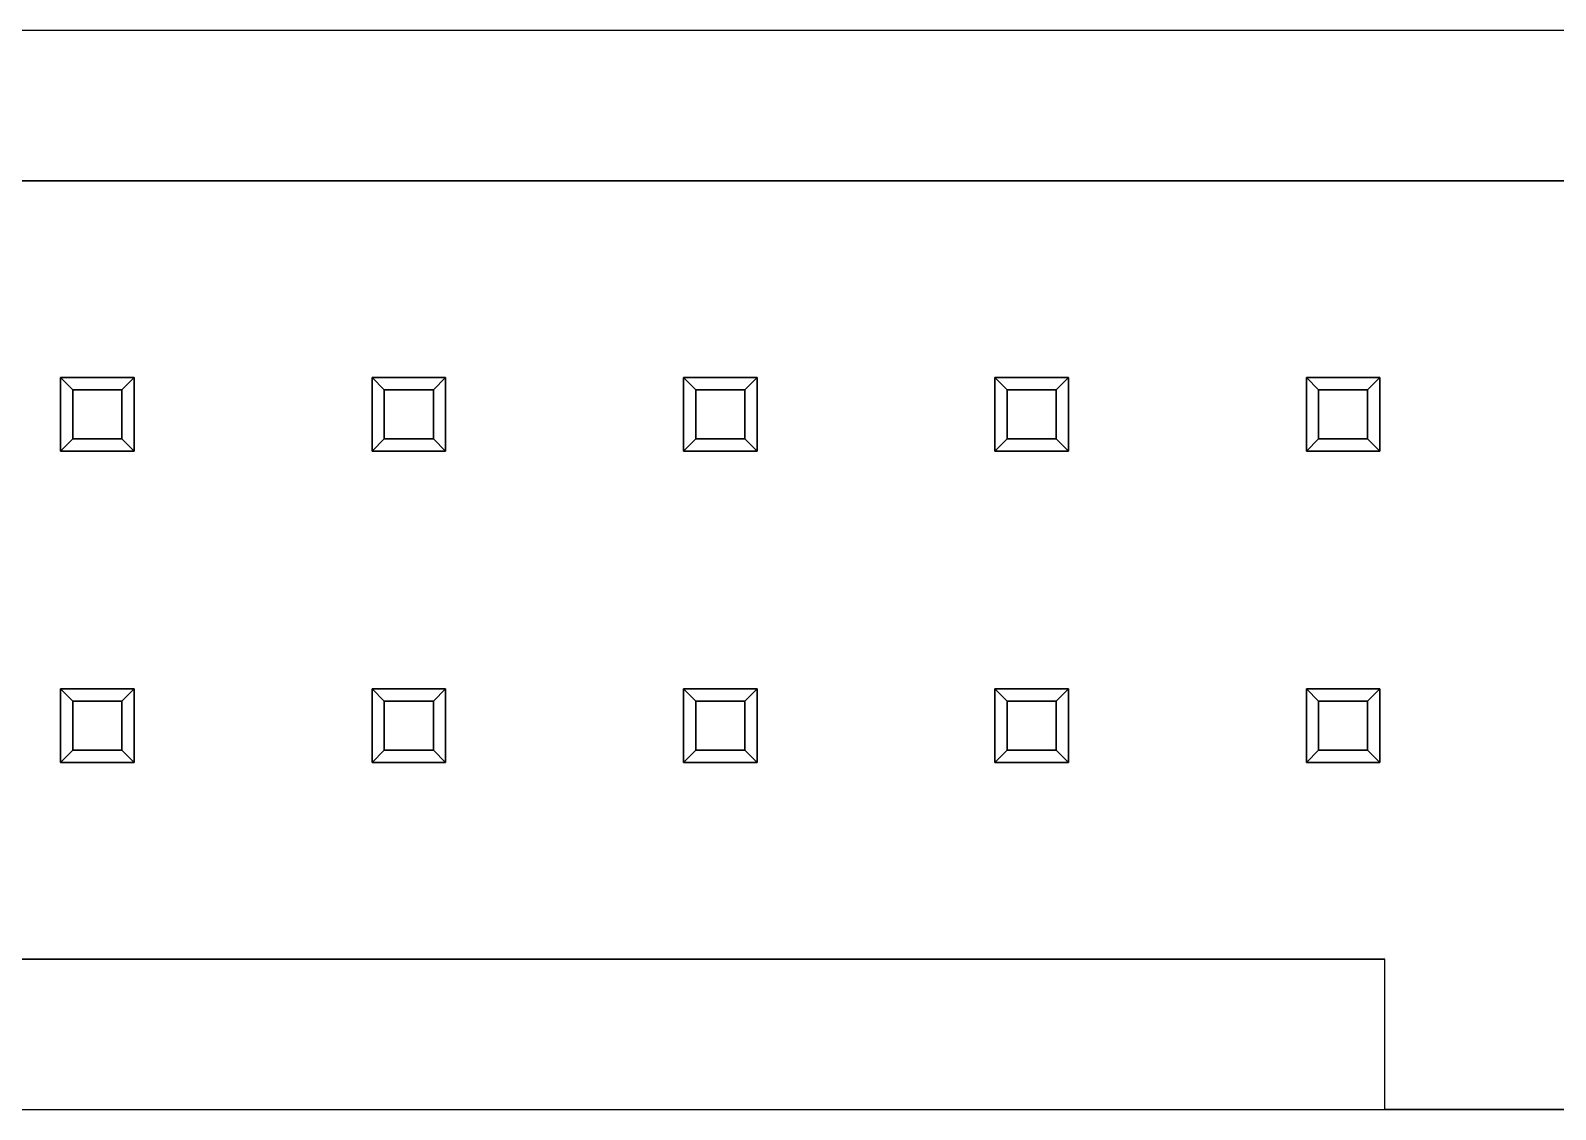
# Model space of a CAD drawing. Extents: x -5.1 to 45.7, y -3.1 to 5.7.
# Drawn here: x 7.07 to 19.51, y -3.13 to 5.67 of the extents above; entities that cross this region are included whole.
import ezdxf

# ---------------------------------------------------------------- set-up
doc = ezdxf.new("R2010")
doc.units = 0
doc.layers.get('0').update_dxf_attribs({"linetype": 'CONTINUOUS'})

# ---------------------------------------------------------------- blocks, each defined once
blk = doc.blocks.new('*U5')
at = {"color": 50, "extrusion": (0, 0.948683, -0.316228)}
for p, q in [((9.96, 0.2, -3), (9.86, 0.3, -2.7)), ((9.86, 0.3, -2.7), (10.46, 0.3, -2.7)), ((10.36, 0.2, -3), (10.46, 0.3, -2.7)), ((10.36, 0.2, -3), (9.96, 0.2, -3))]:
    blk.add_line(p, q, dxfattribs=at)
at = {"color": 50, "extrusion": (-0.948683, 0, -0.316228)}
for p, q in [((9.86, -0.3, -2.7), (9.86, 0.3, -2.7)), ((9.96, 0.2, -3), (9.86, 0.3, -2.7)), ((9.96, 0.2, -3), (9.96, -0.2, -3)), ((9.86, -0.3, -2.7), (9.96, -0.2, -3))]:
    blk.add_line(p, q, dxfattribs=at)
at = {"color": 50, "extrusion": (-1, 0, 0)}
for p, q in [((9.86, -0.3, -2.7), (9.86, 0.3, -2.7)), ((9.86, 0.3, 9.1), (9.86, -0.3, 9.1)), ((9.86, 0.3, -2.7), (9.86, 0.3, 9.1)), ((9.86, -0.3, -2.7), (9.86, -0.3, 9.1))]:
    blk.add_line(p, q, dxfattribs=at)
at = {"color": 50, "extrusion": (-0.948683, 0, 0.316228)}
for p, q in [((9.96, 0.2, 9.4), (9.86, 0.3, 9.1)), ((9.86, 0.3, 9.1), (9.86, -0.3, 9.1)), ((9.96, -0.2, 9.4), (9.96, 0.2, 9.4)), ((9.96, -0.2, 9.4), (9.86, -0.3, 9.1))]:
    blk.add_line(p, q, dxfattribs=at)
at = {"color": 50, "extrusion": (0, 0.948683, 0.316228)}
for p, q in [((10.46, 0.3, 9.1), (9.86, 0.3, 9.1)), ((9.96, 0.2, 9.4), (9.86, 0.3, 9.1)), ((10.36, 0.2, 9.4), (10.46, 0.3, 9.1)), ((9.96, 0.2, 9.4), (10.36, 0.2, 9.4))]:
    blk.add_line(p, q, dxfattribs=at)
at = {"color": 50, "extrusion": (0, 1, 0)}
for p, q in [((9.86, 0.3, -2.7), (10.46, 0.3, -2.7)), ((9.86, 0.3, -2.7), (9.86, 0.3, 9.1)), ((10.46, 0.3, 9.1), (9.86, 0.3, 9.1)), ((10.46, 0.3, -2.7), (10.46, 0.3, 9.1))]:
    blk.add_line(p, q, dxfattribs=at)
at = {"color": 50, "extrusion": (0.948683, 0, -0.316228)}
for p, q in [((10.36, 0.2, -3), (10.46, 0.3, -2.7)), ((10.46, 0.3, -2.7), (10.46, -0.3, -2.7)), ((10.36, -0.2, -3), (10.36, 0.2, -3)), ((10.36, -0.2, -3), (10.46, -0.3, -2.7))]:
    blk.add_line(p, q, dxfattribs=at)
at = {"color": 50, "extrusion": (0.948683, 0, 0.316228)}
for p, q in [((10.36, 0.2, 9.4), (10.46, 0.3, 9.1)), ((10.46, -0.3, 9.1), (10.46, 0.3, 9.1)), ((10.36, 0.2, 9.4), (10.36, -0.2, 9.4)), ((10.36, -0.2, 9.4), (10.46, -0.3, 9.1))]:
    blk.add_line(p, q, dxfattribs=at)
at = {"color": 50, "extrusion": (1, 0, 0)}
for p, q in [((10.46, 0.3, -2.7), (10.46, -0.3, -2.7)), ((10.46, 0.3, -2.7), (10.46, 0.3, 9.1)), ((10.46, -0.3, 9.1), (10.46, 0.3, 9.1)), ((10.46, -0.3, -2.7), (10.46, -0.3, 9.1))]:
    blk.add_line(p, q, dxfattribs=at)
at = {"color": 50, "extrusion": (0, 0, -1)}
for p, q in [((9.96, 0.2, -3), (9.96, -0.2, -3)), ((10.36, 0.2, -3), (9.96, 0.2, -3)), ((10.36, -0.2, -3), (10.36, 0.2, -3)), ((9.96, -0.2, -3), (10.36, -0.2, -3))]:
    blk.add_line(p, q, dxfattribs=at)
at = {"color": 50}
for p, q in [((9.96, 0.2, 9.4), (10.36, 0.2, 9.4)), ((9.96, -0.2, 9.4), (9.96, 0.2, 9.4)), ((10.36, 0.2, 9.4), (10.36, -0.2, 9.4)), ((10.36, -0.2, 9.4), (9.96, -0.2, 9.4))]:
    blk.add_line(p, q, dxfattribs=at)
at = {"color": 50, "extrusion": (0, -0.948683, -0.316228)}
for p, q in [((9.86, -0.3, -2.7), (9.96, -0.2, -3)), ((9.96, -0.2, -3), (10.36, -0.2, -3)), ((10.36, -0.2, -3), (10.46, -0.3, -2.7)), ((10.46, -0.3, -2.7), (9.86, -0.3, -2.7))]:
    blk.add_line(p, q, dxfattribs=at)
at = {"color": 50, "extrusion": (0, -0.948683, 0.316228)}
for p, q in [((9.96, -0.2, 9.4), (9.86, -0.3, 9.1)), ((10.36, -0.2, 9.4), (9.96, -0.2, 9.4)), ((10.36, -0.2, 9.4), (10.46, -0.3, 9.1)), ((9.86, -0.3, 9.1), (10.46, -0.3, 9.1))]:
    blk.add_line(p, q, dxfattribs=at)
at = {"color": 50, "extrusion": (0, -1, 0)}
for p, q in [((10.46, -0.3, -2.7), (9.86, -0.3, -2.7)), ((9.86, -0.3, 9.1), (10.46, -0.3, 9.1)), ((9.86, -0.3, -2.7), (9.86, -0.3, 9.1)), ((10.46, -0.3, -2.7), (10.46, -0.3, 9.1))]:
    blk.add_line(p, q, dxfattribs=at)
blk = doc.blocks.new('*U6')
at = {"color": 50, "extrusion": (0, 0.948683, -0.316228)}
for p, q in [((7.42, 0.2, -3), (7.32, 0.3, -2.7)), ((7.32, 0.3, -2.7), (7.92, 0.3, -2.7)), ((7.82, 0.2, -3), (7.92, 0.3, -2.7)), ((7.82, 0.2, -3), (7.42, 0.2, -3))]:
    blk.add_line(p, q, dxfattribs=at)
at = {"color": 50, "extrusion": (-0.948683, 0, -0.316228)}
for p, q in [((7.32, -0.3, -2.7), (7.32, 0.3, -2.7)), ((7.42, 0.2, -3), (7.32, 0.3, -2.7)), ((7.42, 0.2, -3), (7.42, -0.2, -3)), ((7.32, -0.3, -2.7), (7.42, -0.2, -3))]:
    blk.add_line(p, q, dxfattribs=at)
at = {"color": 50, "extrusion": (-1, 0, 0)}
for p, q in [((7.32, -0.3, -2.7), (7.32, 0.3, -2.7)), ((7.32, 0.3, 9.1), (7.32, -0.3, 9.1)), ((7.32, 0.3, -2.7), (7.32, 0.3, 9.1)), ((7.32, -0.3, -2.7), (7.32, -0.3, 9.1))]:
    blk.add_line(p, q, dxfattribs=at)
at = {"color": 50, "extrusion": (-0.948683, 0, 0.316228)}
for p, q in [((7.42, 0.2, 9.4), (7.32, 0.3, 9.1)), ((7.32, 0.3, 9.1), (7.32, -0.3, 9.1)), ((7.42, -0.2, 9.4), (7.42, 0.2, 9.4)), ((7.42, -0.2, 9.4), (7.32, -0.3, 9.1))]:
    blk.add_line(p, q, dxfattribs=at)
at = {"color": 50, "extrusion": (0, 0.948683, 0.316228)}
for p, q in [((7.92, 0.3, 9.1), (7.32, 0.3, 9.1)), ((7.42, 0.2, 9.4), (7.32, 0.3, 9.1)), ((7.82, 0.2, 9.4), (7.92, 0.3, 9.1)), ((7.42, 0.2, 9.4), (7.82, 0.2, 9.4))]:
    blk.add_line(p, q, dxfattribs=at)
at = {"color": 50, "extrusion": (0, 1, 0)}
for p, q in [((7.32, 0.3, -2.7), (7.92, 0.3, -2.7)), ((7.32, 0.3, -2.7), (7.32, 0.3, 9.1)), ((7.92, 0.3, 9.1), (7.32, 0.3, 9.1)), ((7.92, 0.3, -2.7), (7.92, 0.3, 9.1))]:
    blk.add_line(p, q, dxfattribs=at)
at = {"color": 50, "extrusion": (0.948683, 0, -0.316228)}
for p, q in [((7.82, 0.2, -3), (7.92, 0.3, -2.7)), ((7.92, 0.3, -2.7), (7.92, -0.3, -2.7)), ((7.82, -0.2, -3), (7.82, 0.2, -3)), ((7.82, -0.2, -3), (7.92, -0.3, -2.7))]:
    blk.add_line(p, q, dxfattribs=at)
at = {"color": 50, "extrusion": (0.948683, 0, 0.316228)}
for p, q in [((7.82, 0.2, 9.4), (7.92, 0.3, 9.1)), ((7.92, -0.3, 9.1), (7.92, 0.3, 9.1)), ((7.82, 0.2, 9.4), (7.82, -0.2, 9.4)), ((7.82, -0.2, 9.4), (7.92, -0.3, 9.1))]:
    blk.add_line(p, q, dxfattribs=at)
at = {"color": 50, "extrusion": (1, 0, 0)}
for p, q in [((7.92, 0.3, -2.7), (7.92, -0.3, -2.7)), ((7.92, 0.3, -2.7), (7.92, 0.3, 9.1)), ((7.92, -0.3, 9.1), (7.92, 0.3, 9.1)), ((7.92, -0.3, -2.7), (7.92, -0.3, 9.1))]:
    blk.add_line(p, q, dxfattribs=at)
at = {"color": 50, "extrusion": (0, 0, -1)}
for p, q in [((7.42, 0.2, -3), (7.42, -0.2, -3)), ((7.82, 0.2, -3), (7.42, 0.2, -3)), ((7.82, -0.2, -3), (7.82, 0.2, -3)), ((7.42, -0.2, -3), (7.82, -0.2, -3))]:
    blk.add_line(p, q, dxfattribs=at)
at = {"color": 50}
for p, q in [((7.42, 0.2, 9.4), (7.82, 0.2, 9.4)), ((7.42, -0.2, 9.4), (7.42, 0.2, 9.4)), ((7.82, 0.2, 9.4), (7.82, -0.2, 9.4)), ((7.82, -0.2, 9.4), (7.42, -0.2, 9.4))]:
    blk.add_line(p, q, dxfattribs=at)
at = {"color": 50, "extrusion": (0, -0.948683, -0.316228)}
for p, q in [((7.32, -0.3, -2.7), (7.42, -0.2, -3)), ((7.42, -0.2, -3), (7.82, -0.2, -3)), ((7.82, -0.2, -3), (7.92, -0.3, -2.7)), ((7.92, -0.3, -2.7), (7.32, -0.3, -2.7))]:
    blk.add_line(p, q, dxfattribs=at)
at = {"color": 50, "extrusion": (0, -0.948683, 0.316228)}
for p, q in [((7.42, -0.2, 9.4), (7.32, -0.3, 9.1)), ((7.82, -0.2, 9.4), (7.42, -0.2, 9.4)), ((7.82, -0.2, 9.4), (7.92, -0.3, 9.1)), ((7.32, -0.3, 9.1), (7.92, -0.3, 9.1))]:
    blk.add_line(p, q, dxfattribs=at)
at = {"color": 50, "extrusion": (0, -1, 0)}
for p, q in [((7.92, -0.3, -2.7), (7.32, -0.3, -2.7)), ((7.32, -0.3, 9.1), (7.92, -0.3, 9.1)), ((7.32, -0.3, -2.7), (7.32, -0.3, 9.1)), ((7.92, -0.3, -2.7), (7.92, -0.3, 9.1))]:
    blk.add_line(p, q, dxfattribs=at)
blk = doc.blocks.new('*U9')
at = {"color": 50, "extrusion": (0, 0.948683, -0.316228)}
for p, q in [((17.58, 0.2, -3), (17.48, 0.3, -2.7)), ((17.48, 0.3, -2.7), (18.08, 0.3, -2.7)), ((17.98, 0.2, -3), (18.08, 0.3, -2.7)), ((17.98, 0.2, -3), (17.58, 0.2, -3))]:
    blk.add_line(p, q, dxfattribs=at)
at = {"color": 50, "extrusion": (-0.948683, 0, -0.316228)}
for p, q in [((17.48, -0.3, -2.7), (17.48, 0.3, -2.7)), ((17.58, 0.2, -3), (17.48, 0.3, -2.7)), ((17.58, 0.2, -3), (17.58, -0.2, -3)), ((17.48, -0.3, -2.7), (17.58, -0.2, -3))]:
    blk.add_line(p, q, dxfattribs=at)
at = {"color": 50, "extrusion": (-1, 0, 0)}
for p, q in [((17.48, -0.3, -2.7), (17.48, 0.3, -2.7)), ((17.48, 0.3, 9.1), (17.48, -0.3, 9.1)), ((17.48, 0.3, -2.7), (17.48, 0.3, 9.1)), ((17.48, -0.3, -2.7), (17.48, -0.3, 9.1))]:
    blk.add_line(p, q, dxfattribs=at)
at = {"color": 50, "extrusion": (-0.948683, 0, 0.316228)}
for p, q in [((17.58, 0.2, 9.4), (17.48, 0.3, 9.1)), ((17.48, 0.3, 9.1), (17.48, -0.3, 9.1)), ((17.58, -0.2, 9.4), (17.58, 0.2, 9.4)), ((17.58, -0.2, 9.4), (17.48, -0.3, 9.1))]:
    blk.add_line(p, q, dxfattribs=at)
at = {"color": 50, "extrusion": (0, 0.948683, 0.316228)}
for p, q in [((18.08, 0.3, 9.1), (17.48, 0.3, 9.1)), ((17.58, 0.2, 9.4), (17.48, 0.3, 9.1)), ((17.98, 0.2, 9.4), (18.08, 0.3, 9.1)), ((17.58, 0.2, 9.4), (17.98, 0.2, 9.4))]:
    blk.add_line(p, q, dxfattribs=at)
at = {"color": 50, "extrusion": (0, 1, 0)}
for p, q in [((17.48, 0.3, -2.7), (18.08, 0.3, -2.7)), ((17.48, 0.3, -2.7), (17.48, 0.3, 9.1)), ((18.08, 0.3, 9.1), (17.48, 0.3, 9.1)), ((18.08, 0.3, -2.7), (18.08, 0.3, 9.1))]:
    blk.add_line(p, q, dxfattribs=at)
at = {"color": 50, "extrusion": (0.948683, 0, -0.316228)}
for p, q in [((17.98, 0.2, -3), (18.08, 0.3, -2.7)), ((18.08, 0.3, -2.7), (18.08, -0.3, -2.7)), ((17.98, -0.2, -3), (17.98, 0.2, -3)), ((17.98, -0.2, -3), (18.08, -0.3, -2.7))]:
    blk.add_line(p, q, dxfattribs=at)
at = {"color": 50, "extrusion": (0.948683, 0, 0.316228)}
for p, q in [((17.98, 0.2, 9.4), (18.08, 0.3, 9.1)), ((18.08, -0.3, 9.1), (18.08, 0.3, 9.1)), ((17.98, 0.2, 9.4), (17.98, -0.2, 9.4)), ((17.98, -0.2, 9.4), (18.08, -0.3, 9.1))]:
    blk.add_line(p, q, dxfattribs=at)
at = {"color": 50, "extrusion": (1, 0, 0)}
for p, q in [((18.08, 0.3, -2.7), (18.08, -0.3, -2.7)), ((18.08, 0.3, -2.7), (18.08, 0.3, 9.1)), ((18.08, -0.3, 9.1), (18.08, 0.3, 9.1)), ((18.08, -0.3, -2.7), (18.08, -0.3, 9.1))]:
    blk.add_line(p, q, dxfattribs=at)
at = {"color": 50, "extrusion": (0, 0, -1)}
for p, q in [((17.58, 0.2, -3), (17.58, -0.2, -3)), ((17.98, 0.2, -3), (17.58, 0.2, -3)), ((17.98, -0.2, -3), (17.98, 0.2, -3)), ((17.58, -0.2, -3), (17.98, -0.2, -3))]:
    blk.add_line(p, q, dxfattribs=at)
at = {"color": 50}
for p, q in [((17.58, 0.2, 9.4), (17.98, 0.2, 9.4)), ((17.58, -0.2, 9.4), (17.58, 0.2, 9.4)), ((17.98, 0.2, 9.4), (17.98, -0.2, 9.4)), ((17.98, -0.2, 9.4), (17.58, -0.2, 9.4))]:
    blk.add_line(p, q, dxfattribs=at)
at = {"color": 50, "extrusion": (0, -0.948683, -0.316228)}
for p, q in [((17.48, -0.3, -2.7), (17.58, -0.2, -3)), ((17.58, -0.2, -3), (17.98, -0.2, -3)), ((17.98, -0.2, -3), (18.08, -0.3, -2.7)), ((18.08, -0.3, -2.7), (17.48, -0.3, -2.7))]:
    blk.add_line(p, q, dxfattribs=at)
at = {"color": 50, "extrusion": (0, -0.948683, 0.316228)}
for p, q in [((17.58, -0.2, 9.4), (17.48, -0.3, 9.1)), ((17.98, -0.2, 9.4), (17.58, -0.2, 9.4)), ((17.98, -0.2, 9.4), (18.08, -0.3, 9.1)), ((17.48, -0.3, 9.1), (18.08, -0.3, 9.1))]:
    blk.add_line(p, q, dxfattribs=at)
at = {"color": 50, "extrusion": (0, -1, 0)}
for p, q in [((18.08, -0.3, -2.7), (17.48, -0.3, -2.7)), ((17.48, -0.3, 9.1), (18.08, -0.3, 9.1)), ((17.48, -0.3, -2.7), (17.48, -0.3, 9.1)), ((18.08, -0.3, -2.7), (18.08, -0.3, 9.1))]:
    blk.add_line(p, q, dxfattribs=at)
blk = doc.blocks.new('*U10')
at = {"color": 50, "extrusion": (0, 0.948683, -0.316228)}
for p, q in [((15.04, 0.2, -3), (14.94, 0.3, -2.7)), ((14.94, 0.3, -2.7), (15.54, 0.3, -2.7)), ((15.44, 0.2, -3), (15.54, 0.3, -2.7)), ((15.44, 0.2, -3), (15.04, 0.2, -3))]:
    blk.add_line(p, q, dxfattribs=at)
at = {"color": 50, "extrusion": (-0.948683, 0, -0.316228)}
for p, q in [((14.94, -0.3, -2.7), (14.94, 0.3, -2.7)), ((15.04, 0.2, -3), (14.94, 0.3, -2.7)), ((15.04, 0.2, -3), (15.04, -0.2, -3)), ((14.94, -0.3, -2.7), (15.04, -0.2, -3))]:
    blk.add_line(p, q, dxfattribs=at)
at = {"color": 50, "extrusion": (-1, 0, 0)}
for p, q in [((14.94, -0.3, -2.7), (14.94, 0.3, -2.7)), ((14.94, 0.3, 9.1), (14.94, -0.3, 9.1)), ((14.94, 0.3, -2.7), (14.94, 0.3, 9.1)), ((14.94, -0.3, -2.7), (14.94, -0.3, 9.1))]:
    blk.add_line(p, q, dxfattribs=at)
at = {"color": 50, "extrusion": (-0.948683, 0, 0.316228)}
for p, q in [((15.04, 0.2, 9.4), (14.94, 0.3, 9.1)), ((14.94, 0.3, 9.1), (14.94, -0.3, 9.1)), ((15.04, -0.2, 9.4), (15.04, 0.2, 9.4)), ((15.04, -0.2, 9.4), (14.94, -0.3, 9.1))]:
    blk.add_line(p, q, dxfattribs=at)
at = {"color": 50, "extrusion": (0, 0.948683, 0.316228)}
for p, q in [((15.54, 0.3, 9.1), (14.94, 0.3, 9.1)), ((15.04, 0.2, 9.4), (14.94, 0.3, 9.1)), ((15.44, 0.2, 9.4), (15.54, 0.3, 9.1)), ((15.04, 0.2, 9.4), (15.44, 0.2, 9.4))]:
    blk.add_line(p, q, dxfattribs=at)
at = {"color": 50, "extrusion": (0, 1, 0)}
for p, q in [((14.94, 0.3, -2.7), (15.54, 0.3, -2.7)), ((14.94, 0.3, -2.7), (14.94, 0.3, 9.1)), ((15.54, 0.3, 9.1), (14.94, 0.3, 9.1)), ((15.54, 0.3, -2.7), (15.54, 0.3, 9.1))]:
    blk.add_line(p, q, dxfattribs=at)
at = {"color": 50, "extrusion": (0.948683, 0, -0.316228)}
for p, q in [((15.44, 0.2, -3), (15.54, 0.3, -2.7)), ((15.54, 0.3, -2.7), (15.54, -0.3, -2.7)), ((15.44, -0.2, -3), (15.44, 0.2, -3)), ((15.44, -0.2, -3), (15.54, -0.3, -2.7))]:
    blk.add_line(p, q, dxfattribs=at)
at = {"color": 50, "extrusion": (0.948683, 0, 0.316228)}
for p, q in [((15.44, 0.2, 9.4), (15.54, 0.3, 9.1)), ((15.54, -0.3, 9.1), (15.54, 0.3, 9.1)), ((15.44, 0.2, 9.4), (15.44, -0.2, 9.4)), ((15.44, -0.2, 9.4), (15.54, -0.3, 9.1))]:
    blk.add_line(p, q, dxfattribs=at)
at = {"color": 50, "extrusion": (1, 0, 0)}
for p, q in [((15.54, 0.3, -2.7), (15.54, -0.3, -2.7)), ((15.54, 0.3, -2.7), (15.54, 0.3, 9.1)), ((15.54, -0.3, 9.1), (15.54, 0.3, 9.1)), ((15.54, -0.3, -2.7), (15.54, -0.3, 9.1))]:
    blk.add_line(p, q, dxfattribs=at)
at = {"color": 50, "extrusion": (0, 0, -1)}
for p, q in [((15.04, 0.2, -3), (15.04, -0.2, -3)), ((15.44, 0.2, -3), (15.04, 0.2, -3)), ((15.44, -0.2, -3), (15.44, 0.2, -3)), ((15.04, -0.2, -3), (15.44, -0.2, -3))]:
    blk.add_line(p, q, dxfattribs=at)
at = {"color": 50}
for p, q in [((15.04, 0.2, 9.4), (15.44, 0.2, 9.4)), ((15.04, -0.2, 9.4), (15.04, 0.2, 9.4)), ((15.44, 0.2, 9.4), (15.44, -0.2, 9.4)), ((15.44, -0.2, 9.4), (15.04, -0.2, 9.4))]:
    blk.add_line(p, q, dxfattribs=at)
at = {"color": 50, "extrusion": (0, -0.948683, -0.316228)}
for p, q in [((14.94, -0.3, -2.7), (15.04, -0.2, -3)), ((15.04, -0.2, -3), (15.44, -0.2, -3)), ((15.44, -0.2, -3), (15.54, -0.3, -2.7)), ((15.54, -0.3, -2.7), (14.94, -0.3, -2.7))]:
    blk.add_line(p, q, dxfattribs=at)
at = {"color": 50, "extrusion": (0, -0.948683, 0.316228)}
for p, q in [((15.04, -0.2, 9.4), (14.94, -0.3, 9.1)), ((15.44, -0.2, 9.4), (15.04, -0.2, 9.4)), ((15.44, -0.2, 9.4), (15.54, -0.3, 9.1)), ((14.94, -0.3, 9.1), (15.54, -0.3, 9.1))]:
    blk.add_line(p, q, dxfattribs=at)
at = {"color": 50, "extrusion": (0, -1, 0)}
for p, q in [((15.54, -0.3, -2.7), (14.94, -0.3, -2.7)), ((14.94, -0.3, 9.1), (15.54, -0.3, 9.1)), ((14.94, -0.3, -2.7), (14.94, -0.3, 9.1)), ((15.54, -0.3, -2.7), (15.54, -0.3, 9.1))]:
    blk.add_line(p, q, dxfattribs=at)
blk = doc.blocks.new('*U11')
at = {"color": 50, "extrusion": (0, 0.948683, -0.316228)}
for p, q in [((12.5, 0.2, -3), (12.4, 0.3, -2.7)), ((12.4, 0.3, -2.7), (13, 0.3, -2.7)), ((12.9, 0.2, -3), (13, 0.3, -2.7)), ((12.9, 0.2, -3), (12.5, 0.2, -3))]:
    blk.add_line(p, q, dxfattribs=at)
at = {"color": 50, "extrusion": (-0.948683, 0, -0.316228)}
for p, q in [((12.4, -0.3, -2.7), (12.4, 0.3, -2.7)), ((12.5, 0.2, -3), (12.4, 0.3, -2.7)), ((12.5, 0.2, -3), (12.5, -0.2, -3)), ((12.4, -0.3, -2.7), (12.5, -0.2, -3))]:
    blk.add_line(p, q, dxfattribs=at)
at = {"color": 50, "extrusion": (-1, 0, 0)}
for p, q in [((12.4, -0.3, -2.7), (12.4, 0.3, -2.7)), ((12.4, 0.3, 9.1), (12.4, -0.3, 9.1)), ((12.4, 0.3, -2.7), (12.4, 0.3, 9.1)), ((12.4, -0.3, -2.7), (12.4, -0.3, 9.1))]:
    blk.add_line(p, q, dxfattribs=at)
at = {"color": 50, "extrusion": (-0.948683, 0, 0.316228)}
for p, q in [((12.5, 0.2, 9.4), (12.4, 0.3, 9.1)), ((12.4, 0.3, 9.1), (12.4, -0.3, 9.1)), ((12.5, -0.2, 9.4), (12.5, 0.2, 9.4)), ((12.5, -0.2, 9.4), (12.4, -0.3, 9.1))]:
    blk.add_line(p, q, dxfattribs=at)
at = {"color": 50, "extrusion": (0, 0.948683, 0.316228)}
for p, q in [((13, 0.3, 9.1), (12.4, 0.3, 9.1)), ((12.5, 0.2, 9.4), (12.4, 0.3, 9.1)), ((12.9, 0.2, 9.4), (13, 0.3, 9.1)), ((12.5, 0.2, 9.4), (12.9, 0.2, 9.4))]:
    blk.add_line(p, q, dxfattribs=at)
at = {"color": 50, "extrusion": (0, 1, 0)}
for p, q in [((12.4, 0.3, -2.7), (13, 0.3, -2.7)), ((12.4, 0.3, -2.7), (12.4, 0.3, 9.1)), ((13, 0.3, 9.1), (12.4, 0.3, 9.1)), ((13, 0.3, -2.7), (13, 0.3, 9.1))]:
    blk.add_line(p, q, dxfattribs=at)
at = {"color": 50, "extrusion": (0.948683, 0, -0.316228)}
for p, q in [((12.9, 0.2, -3), (13, 0.3, -2.7)), ((13, 0.3, -2.7), (13, -0.3, -2.7)), ((12.9, -0.2, -3), (12.9, 0.2, -3)), ((12.9, -0.2, -3), (13, -0.3, -2.7))]:
    blk.add_line(p, q, dxfattribs=at)
at = {"color": 50, "extrusion": (0.948683, 0, 0.316228)}
for p, q in [((12.9, 0.2, 9.4), (13, 0.3, 9.1)), ((13, -0.3, 9.1), (13, 0.3, 9.1)), ((12.9, 0.2, 9.4), (12.9, -0.2, 9.4)), ((12.9, -0.2, 9.4), (13, -0.3, 9.1))]:
    blk.add_line(p, q, dxfattribs=at)
at = {"color": 50, "extrusion": (1, 0, 0)}
for p, q in [((13, 0.3, -2.7), (13, -0.3, -2.7)), ((13, 0.3, -2.7), (13, 0.3, 9.1)), ((13, -0.3, 9.1), (13, 0.3, 9.1)), ((13, -0.3, -2.7), (13, -0.3, 9.1))]:
    blk.add_line(p, q, dxfattribs=at)
at = {"color": 50, "extrusion": (0, 0, -1)}
for p, q in [((12.5, 0.2, -3), (12.5, -0.2, -3)), ((12.9, 0.2, -3), (12.5, 0.2, -3)), ((12.9, -0.2, -3), (12.9, 0.2, -3)), ((12.5, -0.2, -3), (12.9, -0.2, -3))]:
    blk.add_line(p, q, dxfattribs=at)
at = {"color": 50}
for p, q in [((12.5, 0.2, 9.4), (12.9, 0.2, 9.4)), ((12.5, -0.2, 9.4), (12.5, 0.2, 9.4)), ((12.9, 0.2, 9.4), (12.9, -0.2, 9.4)), ((12.9, -0.2, 9.4), (12.5, -0.2, 9.4))]:
    blk.add_line(p, q, dxfattribs=at)
at = {"color": 50, "extrusion": (0, -0.948683, -0.316228)}
for p, q in [((12.4, -0.3, -2.7), (12.5, -0.2, -3)), ((12.5, -0.2, -3), (12.9, -0.2, -3)), ((12.9, -0.2, -3), (13, -0.3, -2.7)), ((13, -0.3, -2.7), (12.4, -0.3, -2.7))]:
    blk.add_line(p, q, dxfattribs=at)
at = {"color": 50, "extrusion": (0, -0.948683, 0.316228)}
for p, q in [((12.5, -0.2, 9.4), (12.4, -0.3, 9.1)), ((12.9, -0.2, 9.4), (12.5, -0.2, 9.4)), ((12.9, -0.2, 9.4), (13, -0.3, 9.1)), ((12.4, -0.3, 9.1), (13, -0.3, 9.1))]:
    blk.add_line(p, q, dxfattribs=at)
at = {"color": 50, "extrusion": (0, -1, 0)}
for p, q in [((13, -0.3, -2.7), (12.4, -0.3, -2.7)), ((12.4, -0.3, 9.1), (13, -0.3, 9.1)), ((12.4, -0.3, -2.7), (12.4, -0.3, 9.1)), ((13, -0.3, -2.7), (13, -0.3, 9.1))]:
    blk.add_line(p, q, dxfattribs=at)
blk = doc.blocks.new('*U26')
at = {"color": 50, "extrusion": (0, 0.948683, -0.316228)}
for p, q in [((12.5, 2.74, -3), (12.4, 2.84, -2.7)), ((12.4, 2.84, -2.7), (13, 2.84, -2.7)), ((12.9, 2.74, -3), (12.5, 2.74, -3)), ((12.9, 2.74, -3), (13, 2.84, -2.7))]:
    blk.add_line(p, q, dxfattribs=at)
at = {"color": 50, "extrusion": (-0.948683, 0, -0.316228)}
for p, q in [((12.4, 2.24, -2.7), (12.4, 2.84, -2.7)), ((12.5, 2.74, -3), (12.4, 2.84, -2.7)), ((12.5, 2.74, -3), (12.5, 2.34, -3)), ((12.4, 2.24, -2.7), (12.5, 2.34, -3))]:
    blk.add_line(p, q, dxfattribs=at)
at = {"color": 50, "extrusion": (-1, 0, 0)}
for p, q in [((12.4, 2.24, -2.7), (12.4, 2.84, -2.7)), ((12.4, 2.84, 9.1), (12.4, 2.24, 9.1)), ((12.4, 2.84, -2.7), (12.4, 2.84, 9.1)), ((12.4, 2.24, -2.7), (12.4, 2.24, 9.1))]:
    blk.add_line(p, q, dxfattribs=at)
at = {"color": 50, "extrusion": (-0.948683, 0, 0.316228)}
for p, q in [((12.5, 2.74, 9.4), (12.4, 2.84, 9.1)), ((12.4, 2.84, 9.1), (12.4, 2.24, 9.1)), ((12.5, 2.34, 9.4), (12.5, 2.74, 9.4)), ((12.5, 2.34, 9.4), (12.4, 2.24, 9.1))]:
    blk.add_line(p, q, dxfattribs=at)
at = {"color": 50, "extrusion": (0, 0.948683, 0.316228)}
for p, q in [((13, 2.84, 9.1), (12.4, 2.84, 9.1)), ((12.5, 2.74, 9.4), (12.4, 2.84, 9.1)), ((12.5, 2.74, 9.4), (12.9, 2.74, 9.4)), ((12.9, 2.74, 9.4), (13, 2.84, 9.1))]:
    blk.add_line(p, q, dxfattribs=at)
at = {"color": 50, "extrusion": (0, 1, 0)}
for p, q in [((12.4, 2.84, -2.7), (13, 2.84, -2.7)), ((12.4, 2.84, -2.7), (12.4, 2.84, 9.1)), ((13, 2.84, 9.1), (12.4, 2.84, 9.1)), ((13, 2.84, -2.7), (13, 2.84, 9.1))]:
    blk.add_line(p, q, dxfattribs=at)
at = {"color": 50, "extrusion": (0, 0, -1)}
for p, q in [((12.5, 2.74, -3), (12.5, 2.34, -3)), ((12.9, 2.74, -3), (12.5, 2.74, -3)), ((12.9, 2.34, -3), (12.9, 2.74, -3)), ((12.5, 2.34, -3), (12.9, 2.34, -3))]:
    blk.add_line(p, q, dxfattribs=at)
at = {"color": 50}
for p, q in [((12.5, 2.74, 9.4), (12.9, 2.74, 9.4)), ((12.5, 2.34, 9.4), (12.5, 2.74, 9.4)), ((12.9, 2.74, 9.4), (12.9, 2.34, 9.4)), ((12.9, 2.34, 9.4), (12.5, 2.34, 9.4))]:
    blk.add_line(p, q, dxfattribs=at)
at = {"color": 50, "extrusion": (0.948683, 0, -0.316228)}
for p, q in [((12.9, 2.74, -3), (13, 2.84, -2.7)), ((12.9, 2.34, -3), (12.9, 2.74, -3)), ((13, 2.84, -2.7), (13, 2.24, -2.7)), ((12.9, 2.34, -3), (13, 2.24, -2.7))]:
    blk.add_line(p, q, dxfattribs=at)
at = {"color": 50, "extrusion": (0.948683, 0, 0.316228)}
for p, q in [((12.9, 2.74, 9.4), (13, 2.84, 9.1)), ((12.9, 2.74, 9.4), (12.9, 2.34, 9.4)), ((13, 2.24, 9.1), (13, 2.84, 9.1)), ((12.9, 2.34, 9.4), (13, 2.24, 9.1))]:
    blk.add_line(p, q, dxfattribs=at)
at = {"color": 50, "extrusion": (1, 0, 0)}
for p, q in [((13, 2.84, -2.7), (13, 2.24, -2.7)), ((13, 2.84, -2.7), (13, 2.84, 9.1)), ((13, 2.24, 9.1), (13, 2.84, 9.1)), ((13, 2.24, -2.7), (13, 2.24, 9.1))]:
    blk.add_line(p, q, dxfattribs=at)
at = {"color": 50, "extrusion": (0, -0.948683, -0.316228)}
for p, q in [((12.4, 2.24, -2.7), (12.5, 2.34, -3)), ((13, 2.24, -2.7), (12.4, 2.24, -2.7)), ((12.5, 2.34, -3), (12.9, 2.34, -3)), ((12.9, 2.34, -3), (13, 2.24, -2.7))]:
    blk.add_line(p, q, dxfattribs=at)
at = {"color": 50, "extrusion": (0, -0.948683, 0.316228)}
for p, q in [((12.5, 2.34, 9.4), (12.4, 2.24, 9.1)), ((12.4, 2.24, 9.1), (13, 2.24, 9.1)), ((12.9, 2.34, 9.4), (12.5, 2.34, 9.4)), ((12.9, 2.34, 9.4), (13, 2.24, 9.1))]:
    blk.add_line(p, q, dxfattribs=at)
at = {"color": 50, "extrusion": (0, -1, 0)}
for p, q in [((13, 2.24, -2.7), (12.4, 2.24, -2.7)), ((12.4, 2.24, 9.1), (13, 2.24, 9.1)), ((12.4, 2.24, -2.7), (12.4, 2.24, 9.1)), ((13, 2.24, -2.7), (13, 2.24, 9.1))]:
    blk.add_line(p, q, dxfattribs=at)
blk = doc.blocks.new('*U27')
at = {"color": 50, "extrusion": (0, 0.948683, -0.316228)}
for p, q in [((15.04, 2.74, -3), (14.94, 2.84, -2.7)), ((14.94, 2.84, -2.7), (15.54, 2.84, -2.7)), ((15.44, 2.74, -3), (15.04, 2.74, -3)), ((15.44, 2.74, -3), (15.54, 2.84, -2.7))]:
    blk.add_line(p, q, dxfattribs=at)
at = {"color": 50, "extrusion": (-0.948683, 0, -0.316228)}
for p, q in [((14.94, 2.24, -2.7), (14.94, 2.84, -2.7)), ((15.04, 2.74, -3), (14.94, 2.84, -2.7)), ((15.04, 2.74, -3), (15.04, 2.34, -3)), ((14.94, 2.24, -2.7), (15.04, 2.34, -3))]:
    blk.add_line(p, q, dxfattribs=at)
at = {"color": 50, "extrusion": (-1, 0, 0)}
for p, q in [((14.94, 2.24, -2.7), (14.94, 2.84, -2.7)), ((14.94, 2.84, 9.1), (14.94, 2.24, 9.1)), ((14.94, 2.84, -2.7), (14.94, 2.84, 9.1)), ((14.94, 2.24, -2.7), (14.94, 2.24, 9.1))]:
    blk.add_line(p, q, dxfattribs=at)
at = {"color": 50, "extrusion": (-0.948683, 0, 0.316228)}
for p, q in [((15.04, 2.74, 9.4), (14.94, 2.84, 9.1)), ((14.94, 2.84, 9.1), (14.94, 2.24, 9.1)), ((15.04, 2.34, 9.4), (15.04, 2.74, 9.4)), ((15.04, 2.34, 9.4), (14.94, 2.24, 9.1))]:
    blk.add_line(p, q, dxfattribs=at)
at = {"color": 50, "extrusion": (0, 0.948683, 0.316228)}
for p, q in [((15.54, 2.84, 9.1), (14.94, 2.84, 9.1)), ((15.04, 2.74, 9.4), (14.94, 2.84, 9.1)), ((15.04, 2.74, 9.4), (15.44, 2.74, 9.4)), ((15.44, 2.74, 9.4), (15.54, 2.84, 9.1))]:
    blk.add_line(p, q, dxfattribs=at)
at = {"color": 50, "extrusion": (0, 1, 0)}
for p, q in [((14.94, 2.84, -2.7), (15.54, 2.84, -2.7)), ((14.94, 2.84, -2.7), (14.94, 2.84, 9.1)), ((15.54, 2.84, 9.1), (14.94, 2.84, 9.1)), ((15.54, 2.84, -2.7), (15.54, 2.84, 9.1))]:
    blk.add_line(p, q, dxfattribs=at)
at = {"color": 50, "extrusion": (0, 0, -1)}
for p, q in [((15.04, 2.74, -3), (15.04, 2.34, -3)), ((15.44, 2.74, -3), (15.04, 2.74, -3)), ((15.44, 2.34, -3), (15.44, 2.74, -3)), ((15.04, 2.34, -3), (15.44, 2.34, -3))]:
    blk.add_line(p, q, dxfattribs=at)
at = {"color": 50}
for p, q in [((15.04, 2.74, 9.4), (15.44, 2.74, 9.4)), ((15.04, 2.34, 9.4), (15.04, 2.74, 9.4)), ((15.44, 2.74, 9.4), (15.44, 2.34, 9.4)), ((15.44, 2.34, 9.4), (15.04, 2.34, 9.4))]:
    blk.add_line(p, q, dxfattribs=at)
at = {"color": 50, "extrusion": (0.948683, 0, -0.316228)}
for p, q in [((15.44, 2.74, -3), (15.54, 2.84, -2.7)), ((15.44, 2.34, -3), (15.44, 2.74, -3)), ((15.54, 2.84, -2.7), (15.54, 2.24, -2.7)), ((15.44, 2.34, -3), (15.54, 2.24, -2.7))]:
    blk.add_line(p, q, dxfattribs=at)
at = {"color": 50, "extrusion": (0.948683, 0, 0.316228)}
for p, q in [((15.44, 2.74, 9.4), (15.54, 2.84, 9.1)), ((15.44, 2.74, 9.4), (15.44, 2.34, 9.4)), ((15.54, 2.24, 9.1), (15.54, 2.84, 9.1)), ((15.44, 2.34, 9.4), (15.54, 2.24, 9.1))]:
    blk.add_line(p, q, dxfattribs=at)
at = {"color": 50, "extrusion": (1, 0, 0)}
for p, q in [((15.54, 2.84, -2.7), (15.54, 2.24, -2.7)), ((15.54, 2.84, -2.7), (15.54, 2.84, 9.1)), ((15.54, 2.24, 9.1), (15.54, 2.84, 9.1)), ((15.54, 2.24, -2.7), (15.54, 2.24, 9.1))]:
    blk.add_line(p, q, dxfattribs=at)
at = {"color": 50, "extrusion": (0, -0.948683, -0.316228)}
for p, q in [((14.94, 2.24, -2.7), (15.04, 2.34, -3)), ((15.54, 2.24, -2.7), (14.94, 2.24, -2.7)), ((15.04, 2.34, -3), (15.44, 2.34, -3)), ((15.44, 2.34, -3), (15.54, 2.24, -2.7))]:
    blk.add_line(p, q, dxfattribs=at)
at = {"color": 50, "extrusion": (0, -0.948683, 0.316228)}
for p, q in [((15.04, 2.34, 9.4), (14.94, 2.24, 9.1)), ((14.94, 2.24, 9.1), (15.54, 2.24, 9.1)), ((15.44, 2.34, 9.4), (15.04, 2.34, 9.4)), ((15.44, 2.34, 9.4), (15.54, 2.24, 9.1))]:
    blk.add_line(p, q, dxfattribs=at)
at = {"color": 50, "extrusion": (0, -1, 0)}
for p, q in [((15.54, 2.24, -2.7), (14.94, 2.24, -2.7)), ((14.94, 2.24, 9.1), (15.54, 2.24, 9.1)), ((14.94, 2.24, -2.7), (14.94, 2.24, 9.1)), ((15.54, 2.24, -2.7), (15.54, 2.24, 9.1))]:
    blk.add_line(p, q, dxfattribs=at)
blk = doc.blocks.new('*U28')
at = {"color": 50, "extrusion": (0, 0.948683, -0.316228)}
for p, q in [((17.58, 2.74, -3), (17.48, 2.84, -2.7)), ((17.48, 2.84, -2.7), (18.08, 2.84, -2.7)), ((17.98, 2.74, -3), (17.58, 2.74, -3)), ((17.98, 2.74, -3), (18.08, 2.84, -2.7))]:
    blk.add_line(p, q, dxfattribs=at)
at = {"color": 50, "extrusion": (-0.948683, 0, -0.316228)}
for p, q in [((17.48, 2.24, -2.7), (17.48, 2.84, -2.7)), ((17.58, 2.74, -3), (17.48, 2.84, -2.7)), ((17.58, 2.74, -3), (17.58, 2.34, -3)), ((17.48, 2.24, -2.7), (17.58, 2.34, -3))]:
    blk.add_line(p, q, dxfattribs=at)
at = {"color": 50, "extrusion": (-1, 0, 0)}
for p, q in [((17.48, 2.24, -2.7), (17.48, 2.84, -2.7)), ((17.48, 2.84, 9.1), (17.48, 2.24, 9.1)), ((17.48, 2.84, -2.7), (17.48, 2.84, 9.1)), ((17.48, 2.24, -2.7), (17.48, 2.24, 9.1))]:
    blk.add_line(p, q, dxfattribs=at)
at = {"color": 50, "extrusion": (-0.948683, 0, 0.316228)}
for p, q in [((17.58, 2.74, 9.4), (17.48, 2.84, 9.1)), ((17.48, 2.84, 9.1), (17.48, 2.24, 9.1)), ((17.58, 2.34, 9.4), (17.58, 2.74, 9.4)), ((17.58, 2.34, 9.4), (17.48, 2.24, 9.1))]:
    blk.add_line(p, q, dxfattribs=at)
at = {"color": 50, "extrusion": (0, 0.948683, 0.316228)}
for p, q in [((18.08, 2.84, 9.1), (17.48, 2.84, 9.1)), ((17.58, 2.74, 9.4), (17.48, 2.84, 9.1)), ((17.58, 2.74, 9.4), (17.98, 2.74, 9.4)), ((17.98, 2.74, 9.4), (18.08, 2.84, 9.1))]:
    blk.add_line(p, q, dxfattribs=at)
at = {"color": 50, "extrusion": (0, 1, 0)}
for p, q in [((17.48, 2.84, -2.7), (18.08, 2.84, -2.7)), ((17.48, 2.84, -2.7), (17.48, 2.84, 9.1)), ((18.08, 2.84, 9.1), (17.48, 2.84, 9.1)), ((18.08, 2.84, -2.7), (18.08, 2.84, 9.1))]:
    blk.add_line(p, q, dxfattribs=at)
at = {"color": 50, "extrusion": (0, 0, -1)}
for p, q in [((17.58, 2.74, -3), (17.58, 2.34, -3)), ((17.98, 2.74, -3), (17.58, 2.74, -3)), ((17.98, 2.34, -3), (17.98, 2.74, -3)), ((17.58, 2.34, -3), (17.98, 2.34, -3))]:
    blk.add_line(p, q, dxfattribs=at)
at = {"color": 50}
for p, q in [((17.58, 2.74, 9.4), (17.98, 2.74, 9.4)), ((17.58, 2.34, 9.4), (17.58, 2.74, 9.4)), ((17.98, 2.74, 9.4), (17.98, 2.34, 9.4)), ((17.98, 2.34, 9.4), (17.58, 2.34, 9.4))]:
    blk.add_line(p, q, dxfattribs=at)
at = {"color": 50, "extrusion": (0.948683, 0, -0.316228)}
for p, q in [((17.98, 2.74, -3), (18.08, 2.84, -2.7)), ((17.98, 2.34, -3), (17.98, 2.74, -3)), ((18.08, 2.84, -2.7), (18.08, 2.24, -2.7)), ((17.98, 2.34, -3), (18.08, 2.24, -2.7))]:
    blk.add_line(p, q, dxfattribs=at)
at = {"color": 50, "extrusion": (0.948683, 0, 0.316228)}
for p, q in [((17.98, 2.74, 9.4), (18.08, 2.84, 9.1)), ((17.98, 2.74, 9.4), (17.98, 2.34, 9.4)), ((18.08, 2.24, 9.1), (18.08, 2.84, 9.1)), ((17.98, 2.34, 9.4), (18.08, 2.24, 9.1))]:
    blk.add_line(p, q, dxfattribs=at)
at = {"color": 50, "extrusion": (1, 0, 0)}
for p, q in [((18.08, 2.84, -2.7), (18.08, 2.24, -2.7)), ((18.08, 2.84, -2.7), (18.08, 2.84, 9.1)), ((18.08, 2.24, 9.1), (18.08, 2.84, 9.1)), ((18.08, 2.24, -2.7), (18.08, 2.24, 9.1))]:
    blk.add_line(p, q, dxfattribs=at)
at = {"color": 50, "extrusion": (0, -0.948683, -0.316228)}
for p, q in [((17.48, 2.24, -2.7), (17.58, 2.34, -3)), ((18.08, 2.24, -2.7), (17.48, 2.24, -2.7)), ((17.58, 2.34, -3), (17.98, 2.34, -3)), ((17.98, 2.34, -3), (18.08, 2.24, -2.7))]:
    blk.add_line(p, q, dxfattribs=at)
at = {"color": 50, "extrusion": (0, -0.948683, 0.316228)}
for p, q in [((17.58, 2.34, 9.4), (17.48, 2.24, 9.1)), ((17.48, 2.24, 9.1), (18.08, 2.24, 9.1)), ((17.98, 2.34, 9.4), (17.58, 2.34, 9.4)), ((17.98, 2.34, 9.4), (18.08, 2.24, 9.1))]:
    blk.add_line(p, q, dxfattribs=at)
at = {"color": 50, "extrusion": (0, -1, 0)}
for p, q in [((18.08, 2.24, -2.7), (17.48, 2.24, -2.7)), ((17.48, 2.24, 9.1), (18.08, 2.24, 9.1)), ((17.48, 2.24, -2.7), (17.48, 2.24, 9.1)), ((18.08, 2.24, -2.7), (18.08, 2.24, 9.1))]:
    blk.add_line(p, q, dxfattribs=at)
blk = doc.blocks.new('*U31')
at = {"color": 50, "extrusion": (0, 0.948683, -0.316228)}
for p, q in [((7.42, 2.74, -3), (7.32, 2.84, -2.7)), ((7.32, 2.84, -2.7), (7.92, 2.84, -2.7)), ((7.82, 2.74, -3), (7.42, 2.74, -3)), ((7.82, 2.74, -3), (7.92, 2.84, -2.7))]:
    blk.add_line(p, q, dxfattribs=at)
at = {"color": 50, "extrusion": (-0.948683, 0, -0.316228)}
for p, q in [((7.32, 2.24, -2.7), (7.32, 2.84, -2.7)), ((7.42, 2.74, -3), (7.32, 2.84, -2.7)), ((7.42, 2.74, -3), (7.42, 2.34, -3)), ((7.32, 2.24, -2.7), (7.42, 2.34, -3))]:
    blk.add_line(p, q, dxfattribs=at)
at = {"color": 50, "extrusion": (-1, 0, 0)}
for p, q in [((7.32, 2.24, -2.7), (7.32, 2.84, -2.7)), ((7.32, 2.84, 9.1), (7.32, 2.24, 9.1)), ((7.32, 2.84, -2.7), (7.32, 2.84, 9.1)), ((7.32, 2.24, -2.7), (7.32, 2.24, 9.1))]:
    blk.add_line(p, q, dxfattribs=at)
at = {"color": 50, "extrusion": (-0.948683, 0, 0.316228)}
for p, q in [((7.42, 2.74, 9.4), (7.32, 2.84, 9.1)), ((7.32, 2.84, 9.1), (7.32, 2.24, 9.1)), ((7.42, 2.34, 9.4), (7.42, 2.74, 9.4)), ((7.42, 2.34, 9.4), (7.32, 2.24, 9.1))]:
    blk.add_line(p, q, dxfattribs=at)
at = {"color": 50, "extrusion": (0, 0.948683, 0.316228)}
for p, q in [((7.92, 2.84, 9.1), (7.32, 2.84, 9.1)), ((7.42, 2.74, 9.4), (7.32, 2.84, 9.1)), ((7.42, 2.74, 9.4), (7.82, 2.74, 9.4)), ((7.82, 2.74, 9.4), (7.92, 2.84, 9.1))]:
    blk.add_line(p, q, dxfattribs=at)
at = {"color": 50, "extrusion": (0, 1, 0)}
for p, q in [((7.32, 2.84, -2.7), (7.92, 2.84, -2.7)), ((7.32, 2.84, -2.7), (7.32, 2.84, 9.1)), ((7.92, 2.84, 9.1), (7.32, 2.84, 9.1)), ((7.92, 2.84, -2.7), (7.92, 2.84, 9.1))]:
    blk.add_line(p, q, dxfattribs=at)
at = {"color": 50, "extrusion": (0, 0, -1)}
for p, q in [((7.42, 2.74, -3), (7.42, 2.34, -3)), ((7.82, 2.74, -3), (7.42, 2.74, -3)), ((7.82, 2.34, -3), (7.82, 2.74, -3)), ((7.42, 2.34, -3), (7.82, 2.34, -3))]:
    blk.add_line(p, q, dxfattribs=at)
at = {"color": 50}
for p, q in [((7.42, 2.74, 9.4), (7.82, 2.74, 9.4)), ((7.42, 2.34, 9.4), (7.42, 2.74, 9.4)), ((7.82, 2.74, 9.4), (7.82, 2.34, 9.4)), ((7.82, 2.34, 9.4), (7.42, 2.34, 9.4))]:
    blk.add_line(p, q, dxfattribs=at)
at = {"color": 50, "extrusion": (0.948683, 0, -0.316228)}
for p, q in [((7.82, 2.74, -3), (7.92, 2.84, -2.7)), ((7.82, 2.34, -3), (7.82, 2.74, -3)), ((7.92, 2.84, -2.7), (7.92, 2.24, -2.7)), ((7.82, 2.34, -3), (7.92, 2.24, -2.7))]:
    blk.add_line(p, q, dxfattribs=at)
at = {"color": 50, "extrusion": (0.948683, 0, 0.316228)}
for p, q in [((7.82, 2.74, 9.4), (7.92, 2.84, 9.1)), ((7.82, 2.74, 9.4), (7.82, 2.34, 9.4)), ((7.92, 2.24, 9.1), (7.92, 2.84, 9.1)), ((7.82, 2.34, 9.4), (7.92, 2.24, 9.1))]:
    blk.add_line(p, q, dxfattribs=at)
at = {"color": 50, "extrusion": (1, 0, 0)}
for p, q in [((7.92, 2.84, -2.7), (7.92, 2.24, -2.7)), ((7.92, 2.84, -2.7), (7.92, 2.84, 9.1)), ((7.92, 2.24, 9.1), (7.92, 2.84, 9.1)), ((7.92, 2.24, -2.7), (7.92, 2.24, 9.1))]:
    blk.add_line(p, q, dxfattribs=at)
at = {"color": 50, "extrusion": (0, -0.948683, -0.316228)}
for p, q in [((7.32, 2.24, -2.7), (7.42, 2.34, -3)), ((7.92, 2.24, -2.7), (7.32, 2.24, -2.7)), ((7.42, 2.34, -3), (7.82, 2.34, -3)), ((7.82, 2.34, -3), (7.92, 2.24, -2.7))]:
    blk.add_line(p, q, dxfattribs=at)
at = {"color": 50, "extrusion": (0, -0.948683, 0.316228)}
for p, q in [((7.42, 2.34, 9.4), (7.32, 2.24, 9.1)), ((7.32, 2.24, 9.1), (7.92, 2.24, 9.1)), ((7.82, 2.34, 9.4), (7.42, 2.34, 9.4)), ((7.82, 2.34, 9.4), (7.92, 2.24, 9.1))]:
    blk.add_line(p, q, dxfattribs=at)
at = {"color": 50, "extrusion": (0, -1, 0)}
for p, q in [((7.92, 2.24, -2.7), (7.32, 2.24, -2.7)), ((7.32, 2.24, 9.1), (7.92, 2.24, 9.1)), ((7.32, 2.24, -2.7), (7.32, 2.24, 9.1)), ((7.92, 2.24, -2.7), (7.92, 2.24, 9.1))]:
    blk.add_line(p, q, dxfattribs=at)
blk = doc.blocks.new('*U32')
at = {"color": 50, "extrusion": (0, 0.948683, -0.316228)}
for p, q in [((9.96, 2.74, -3), (9.86, 2.84, -2.7)), ((9.86, 2.84, -2.7), (10.46, 2.84, -2.7)), ((10.36, 2.74, -3), (9.96, 2.74, -3)), ((10.36, 2.74, -3), (10.46, 2.84, -2.7))]:
    blk.add_line(p, q, dxfattribs=at)
at = {"color": 50, "extrusion": (-0.948683, 0, -0.316228)}
for p, q in [((9.86, 2.24, -2.7), (9.86, 2.84, -2.7)), ((9.96, 2.74, -3), (9.86, 2.84, -2.7)), ((9.96, 2.74, -3), (9.96, 2.34, -3)), ((9.86, 2.24, -2.7), (9.96, 2.34, -3))]:
    blk.add_line(p, q, dxfattribs=at)
at = {"color": 50, "extrusion": (-1, 0, 0)}
for p, q in [((9.86, 2.24, -2.7), (9.86, 2.84, -2.7)), ((9.86, 2.84, 9.1), (9.86, 2.24, 9.1)), ((9.86, 2.84, -2.7), (9.86, 2.84, 9.1)), ((9.86, 2.24, -2.7), (9.86, 2.24, 9.1))]:
    blk.add_line(p, q, dxfattribs=at)
at = {"color": 50, "extrusion": (-0.948683, 0, 0.316228)}
for p, q in [((9.96, 2.74, 9.4), (9.86, 2.84, 9.1)), ((9.86, 2.84, 9.1), (9.86, 2.24, 9.1)), ((9.96, 2.34, 9.4), (9.96, 2.74, 9.4)), ((9.96, 2.34, 9.4), (9.86, 2.24, 9.1))]:
    blk.add_line(p, q, dxfattribs=at)
at = {"color": 50, "extrusion": (0, 0.948683, 0.316228)}
for p, q in [((10.46, 2.84, 9.1), (9.86, 2.84, 9.1)), ((9.96, 2.74, 9.4), (9.86, 2.84, 9.1)), ((9.96, 2.74, 9.4), (10.36, 2.74, 9.4)), ((10.36, 2.74, 9.4), (10.46, 2.84, 9.1))]:
    blk.add_line(p, q, dxfattribs=at)
at = {"color": 50, "extrusion": (0, 1, 0)}
for p, q in [((9.86, 2.84, -2.7), (10.46, 2.84, -2.7)), ((9.86, 2.84, -2.7), (9.86, 2.84, 9.1)), ((10.46, 2.84, 9.1), (9.86, 2.84, 9.1)), ((10.46, 2.84, -2.7), (10.46, 2.84, 9.1))]:
    blk.add_line(p, q, dxfattribs=at)
at = {"color": 50, "extrusion": (0, 0, -1)}
for p, q in [((9.96, 2.74, -3), (9.96, 2.34, -3)), ((10.36, 2.74, -3), (9.96, 2.74, -3)), ((10.36, 2.34, -3), (10.36, 2.74, -3)), ((9.96, 2.34, -3), (10.36, 2.34, -3))]:
    blk.add_line(p, q, dxfattribs=at)
at = {"color": 50}
for p, q in [((9.96, 2.74, 9.4), (10.36, 2.74, 9.4)), ((9.96, 2.34, 9.4), (9.96, 2.74, 9.4)), ((10.36, 2.74, 9.4), (10.36, 2.34, 9.4)), ((10.36, 2.34, 9.4), (9.96, 2.34, 9.4))]:
    blk.add_line(p, q, dxfattribs=at)
at = {"color": 50, "extrusion": (0.948683, 0, -0.316228)}
for p, q in [((10.36, 2.74, -3), (10.46, 2.84, -2.7)), ((10.36, 2.34, -3), (10.36, 2.74, -3)), ((10.46, 2.84, -2.7), (10.46, 2.24, -2.7)), ((10.36, 2.34, -3), (10.46, 2.24, -2.7))]:
    blk.add_line(p, q, dxfattribs=at)
at = {"color": 50, "extrusion": (0.948683, 0, 0.316228)}
for p, q in [((10.36, 2.74, 9.4), (10.46, 2.84, 9.1)), ((10.36, 2.74, 9.4), (10.36, 2.34, 9.4)), ((10.46, 2.24, 9.1), (10.46, 2.84, 9.1)), ((10.36, 2.34, 9.4), (10.46, 2.24, 9.1))]:
    blk.add_line(p, q, dxfattribs=at)
at = {"color": 50, "extrusion": (1, 0, 0)}
for p, q in [((10.46, 2.84, -2.7), (10.46, 2.24, -2.7)), ((10.46, 2.84, -2.7), (10.46, 2.84, 9.1)), ((10.46, 2.24, 9.1), (10.46, 2.84, 9.1)), ((10.46, 2.24, -2.7), (10.46, 2.24, 9.1))]:
    blk.add_line(p, q, dxfattribs=at)
at = {"color": 50, "extrusion": (0, -0.948683, -0.316228)}
for p, q in [((9.86, 2.24, -2.7), (9.96, 2.34, -3)), ((10.46, 2.24, -2.7), (9.86, 2.24, -2.7)), ((9.96, 2.34, -3), (10.36, 2.34, -3)), ((10.36, 2.34, -3), (10.46, 2.24, -2.7))]:
    blk.add_line(p, q, dxfattribs=at)
at = {"color": 50, "extrusion": (0, -0.948683, 0.316228)}
for p, q in [((9.96, 2.34, 9.4), (9.86, 2.24, 9.1)), ((9.86, 2.24, 9.1), (10.46, 2.24, 9.1)), ((10.36, 2.34, 9.4), (9.96, 2.34, 9.4)), ((10.36, 2.34, 9.4), (10.46, 2.24, 9.1))]:
    blk.add_line(p, q, dxfattribs=at)
at = {"color": 50, "extrusion": (0, -1, 0)}
for p, q in [((10.46, 2.24, -2.7), (9.86, 2.24, -2.7)), ((9.86, 2.24, 9.1), (10.46, 2.24, 9.1)), ((9.86, 2.24, -2.7), (9.86, 2.24, 9.1)), ((10.46, 2.24, -2.7), (10.46, 2.24, 9.1))]:
    blk.add_line(p, q, dxfattribs=at)
blk = doc.blocks.new('*U36')
at = {"color": 250, "extrusion": (0, 1, 0)}
for p, q in [((45.71, 5.67), (-5.07, 5.67)), ((45.71, 5.67, 9.1), (-5.07, 5.67, 9.1)), ((-3.81, -1.905, 2.8), (18.12, -1.905, 2.8)), ((18.12, -1.905, 9.1), (-3.81, -1.905, 9.1)), ((18.12, -1.905, 9.1), (18.12, -1.905, 2.8))]:
    blk.add_line(p, q, dxfattribs=at)
at = {"color": 250}
for p, q in [((45.71, 5.67, 9.1), (-5.07, 5.67, 9.1)), ((44.45, 4.445, 2.8), (-3.81, 4.445, 2.8)), ((-3.81, 4.445, 9.1), (44.45, 4.445, 9.1)), ((-3.81, -1.905, 2.8), (18.12, -1.905, 2.8)), ((18.12, -1.905, 9.1), (-3.81, -1.905, 9.1)), ((18.12, -3.13, 2.8), (18.12, -1.905, 2.8)), ((18.12, -3.13, 9.1), (18.12, -1.905, 9.1)), ((-5.07, -3.13, 9.1), (18.12, -3.13, 9.1)), ((22.52, -3.13, 2.8), (18.12, -3.13, 2.8))]:
    blk.add_line(p, q, dxfattribs=at)
at = {"color": 250, "extrusion": (0, 0, -1)}
for p, q in [((45.71, 5.67), (-5.07, 5.67)), ((-5.07, -3.13), (45.71, -3.13))]:
    blk.add_line(p, q, dxfattribs=at)
at = {"color": 250, "extrusion": (0, -1, 0)}
for p, q in [((44.45, 4.445, 2.8), (-3.81, 4.445, 2.8)), ((-3.81, 4.445, 9.1), (44.45, 4.445, 9.1)), ((-5.07, -3.13, 9.1), (18.12, -3.13, 9.1)), ((-5.07, -3.13), (45.71, -3.13)), ((18.12, -3.13, 2.8), (18.12, -3.13, 9.1)), ((22.52, -3.13, 2.8), (18.12, -3.13, 2.8))]:
    blk.add_line(p, q, dxfattribs=at)
at = {"color": 250, "extrusion": (1, 0, 0)}
for p, q in [((18.12, -3.13, 2.8), (18.12, -1.905, 2.8)), ((18.12, -1.905, 9.1), (18.12, -1.905, 2.8)), ((18.12, -3.13, 9.1), (18.12, -1.905, 9.1)), ((18.12, -3.13, 2.8), (18.12, -3.13, 9.1))]:
    blk.add_line(p, q, dxfattribs=at)

msp = doc.modelspace()

# ---------------------------------------------------------------- block references
for name in ['*U36', '*U31', '*U32', '*U26', '*U27', '*U28', '*U6', '*U5', '*U11', '*U10', '*U9']:
    msp.add_blockref(name, (0, 0))

doc.saveas('drawing.dxf')
